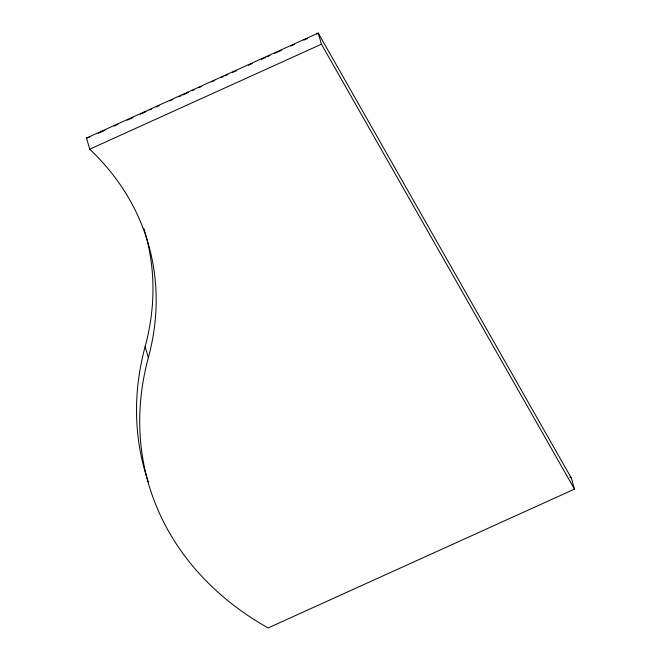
<?xml version="1.0" encoding="UTF-8"?>
<svg xmlns="http://www.w3.org/2000/svg" width="661" height="661" viewBox="0 0 661 661"><rect width="100%" height="100%" fill="white"/><g stroke="black" fill="none" stroke-linecap="round" stroke-linejoin="round"><path stroke-width="0.99" d="M316.784 34.083L318.23 33.05L571.278 477.977L574.475 489.123L268.11 627.95A362.757 282.71 -16 0 1 148.345 357.741L145.147 346.587A329.178 256.542 -16 0 0 145.453 233.928M148.345 357.741A329.178 256.542 -16 0 0 89.722 149.196L86.525 138.042L318.23 33.05L321.428 44.196L574.475 489.123M98.225 133.307L104.802 130.333M114.188 126.077L117.947 124.375M127.333 120.12L132.968 117.567M140.479 114.163L146.114 111.61M149.873 109.908L151.749 109.057M156.442 106.925L159.26 105.653M169.588 100.976L172.405 99.695M178.982 96.721L180.858 95.87M182.733 95.019L188.368 92.466M192.128 90.764L194.004 89.913M198.697 87.781L201.514 86.508M211.842 81.824L214.66 80.551M221.228 77.568L223.112 76.717M224.988 75.866L227.805 74.594M232.498 72.462L236.258 70.76M248.462 65.232L252.221 63.53M261.607 59.275L265.367 57.573M267.242 56.722L270.06 55.45M274.753 53.318L281.33 50.343M290.716 46.088L294.476 44.386M303.862 40.131L307.621 38.429M89.722 149.196L321.428 44.196M86.525 138.042L89.879 136.976M569.741 477.06L571.278 477.977M143.776 228.285A329.178 256.542 -16 0 1 145.18 232.986M148.295 481.993A362.757 282.71 -16 0 1 145.147 346.587"/></g></svg>
